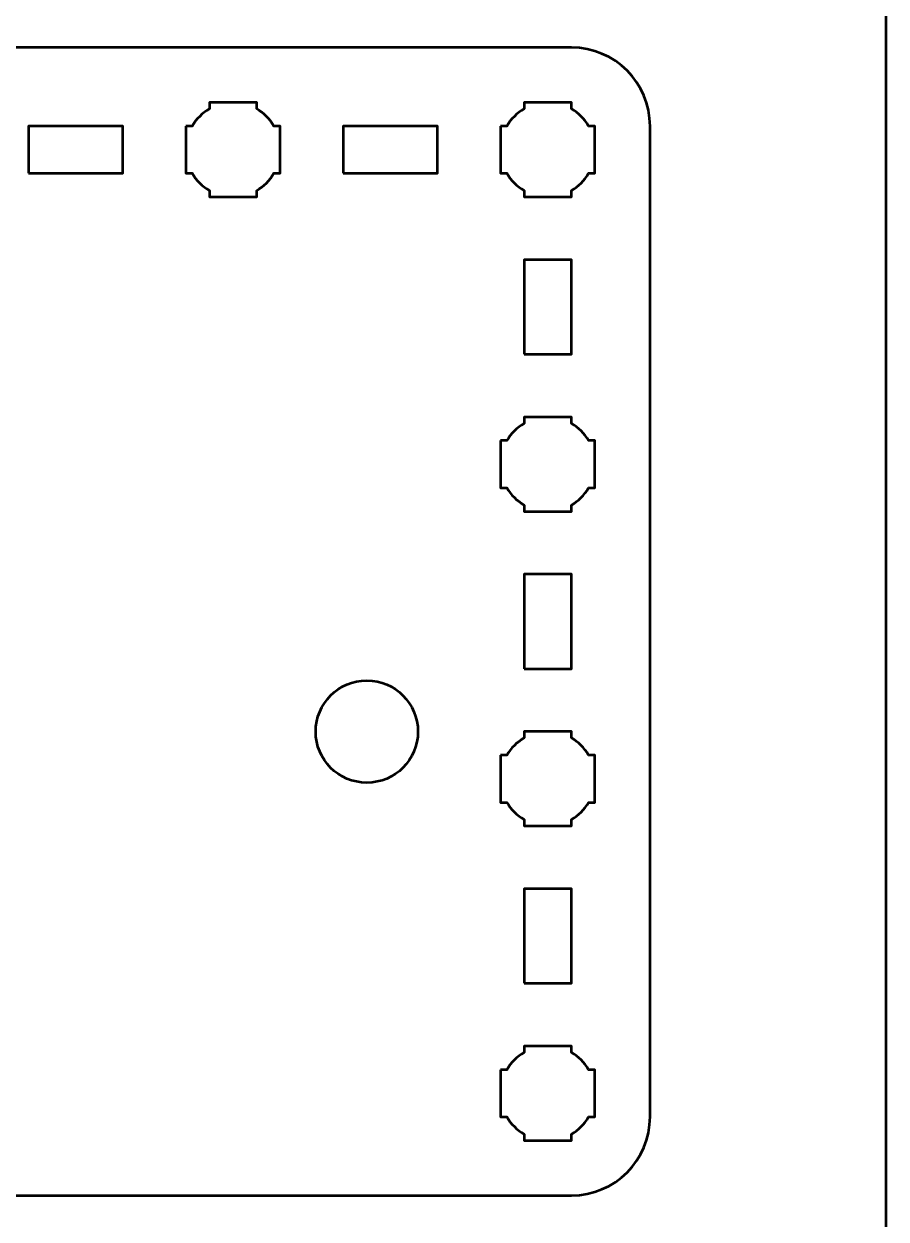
# Model space of a CAD drawing. Header units: centimetres. Extents: x -21 to 0, y -29.7 to 0.
# Drawn here: x -5.48 to 0, y -15.5 to -7.9 of the extents above; entities that cross this region are included whole.
import ezdxf

# ---------------------------------------------------------------- set-up
doc = ezdxf.new("R2010")
doc.units = ezdxf.units.CM
doc.header["$MEASUREMENT"] = 0
doc.layers.add('Layer 1', color=7, linetype='Continuous')

msp = doc.modelspace()

# ---------------------------------------------------------------- linework, layer by layer
at = {"layer": 'Layer 1', "lineweight": 53}
for points in [[(-5.45, -8.85001), (-4.85, -8.85001), (-4.85, -8.55001), (-5.45, -8.55001), (-5.45, -8.85001)], [(-3.45, -8.85001), (-2.85, -8.85001), (-2.85, -8.55001), (-3.45, -8.55001), (-3.45, -8.85001)], [(-2.3, -10.00001), (-2, -10.00001), (-2, -9.40001), (-2.3, -9.40001), (-2.3, -10.00001)], [(-2.3, -12.00001), (-2, -12.00001), (-2, -11.40001), (-2.3, -11.40001), (-2.3, -12.00001)], [(-2.3, -14.00001), (-2, -14.00001), (-2, -13.40001), (-2.3, -13.40001), (-2.3, -14.00001)]]:
    msp.add_lwpolyline(points, close=True, dxfattribs=at)
msp.add_ellipse((-3.3, -12.4), major_axis=(0, 0.325), ratio=1, dxfattribs=at)
at = {"layer": 'Layer 1', "color": 1, "lineweight": 53}
msp.add_open_spline([(-21.00003, -29.19995), (-21.00003, -29.19995), (-21.00003, -5.29992), (-21.00003, -5.29992), (-21.00003, -5.29992), (-21.00003, -5.21709), (-20.93286, -5.14992), (-20.85003, -5.14992), (-20.85003, -5.14992), (-20.7672, -5.14992), (-20.70003, -5.08275), (-20.70003, -4.99992), (-20.70003, -4.99992), (-20.70003, -4.91709), (-20.7672, -4.84992), (-20.85003, -4.84992), (-20.85003, -4.84992), (-20.93286, -4.84992), (-21.00003, -4.78275), (-21.00003, -4.69992), (-21.00003, -4.69992), (-21.00003, -4.61709), (-20.93286, -4.54992), (-20.85003, -4.54992), (-20.85003, -4.54992), (-20.7672, -4.54992), (-20.70003, -4.48275), (-20.70003, -4.39992), (-20.70003, -4.39992), (-20.70003, -4.31709), (-20.7672, -4.24992), (-20.85003, -4.24992), (-20.85003, -4.24992), (-20.93286, -4.24992), (-21.00003, -4.18275), (-21.00003, -4.09992), (-21.00003, -4.09992), (-21.00003, -4.01709), (-20.93286, -3.94992), (-20.85003, -3.94992), (-20.85003, -3.94992), (-20.7672, -3.94992), (-20.70003, -3.88275), (-20.70003, -3.79992), (-20.70003, -3.79992), (-20.70003, -3.71709), (-20.7672, -3.64992), (-20.85003, -3.64992), (-20.85003, -3.64992), (-20.93286, -3.64992), (-21.00003, -3.58275), (-21.00003, -3.49992), (-21.00003, -3.49992), (-21.00003, -3.41709), (-20.93286, -3.34992), (-20.85003, -3.34992), (-20.85003, -3.34992), (-20.7672, -3.34992), (-20.70003, -3.28275), (-20.70003, -3.19992), (-20.70003, -3.19992), (-20.70003, -3.11709), (-20.7672, -3.04992), (-20.85003, -3.04992), (-20.85003, -3.04992), (-20.93286, -3.04992), (-21.00003, -2.98275), (-21.00003, -2.89992), (-21.00003, -2.89992), (-21.00003, -2.81709), (-20.93286, -2.74992), (-20.85003, -2.74992), (-20.85003, -2.74992), (-20.7672, -2.74992), (-20.70003, -2.68275), (-20.70003, -2.59992), (-20.70003, -2.59992), (-20.70003, -2.51709), (-20.7672, -2.44992), (-20.85003, -2.44992), (-20.85003, -2.44992), (-20.93286, -2.44992), (-21.00003, -2.38275), (-21.00003, -2.29992), (-21.00003, -2.29992), (-21.00003, -2.21709), (-20.93286, -2.14992), (-20.85003, -2.14992), (-20.85003, -2.14992), (-20.7672, -2.14992), (-20.70003, -2.08275), (-20.70003, -1.99992), (-20.70003, -1.99992), (-20.70003, -1.91709), (-20.7672, -1.84992), (-20.85003, -1.84992), (-20.85003, -1.84992), (-20.93286, -1.84992), (-21.00003, -1.78275), (-21.00003, -1.69992), (-21.00003, -1.69992), (-21.00003, -1.61709), (-20.93286, -1.54992), (-20.85003, -1.54992), (-20.85003, -1.54992), (-20.7672, -1.54992), (-20.70003, -1.48275), (-20.70003, -1.39992), (-20.70003, -1.39992), (-20.70003, -1.31709), (-20.7672, -1.24992), (-20.85003, -1.24992), (-20.85003, -1.24992), (-20.93286, -1.24992), (-21.00003, -1.18275), (-21.00003, -1.09992), (-21.00003, -1.09992), (-21.00003, -1.09992), (-21.00003, -0.49992), (-21.00003, -0.49992), (-21.00003, -0.49992), (-21.00003, -0.22295), (-20.77694, 0.00004), (-20.49994, 0.00004), (-20.49994, 0.00004), (-20.49994, 0.00004), (-0.50008, 0.00004), (-0.50008, 0.00004), (-0.50008, 0.00004), (-0.22294, 0.00004), (0.00002, -0.22295), (0.00002, -0.49992), (0.00002, -0.49992), (0.00002, -0.49992), (0.00002, -29.19995), (0.00002, -29.19995), (0.00002, -29.19995), (0.00002, -29.47695), (-0.22294, -29.70004), (-0.50008, -29.70004), (-0.50008, -29.70004), (-0.50008, -29.70004), (-20.49994, -29.70004), (-20.49994, -29.70004), (-20.49994, -29.70004), (-20.77694, -29.70004), (-21.00003, -29.47695), (-21.00003, -29.19995)], degree=3, knots=[0, 0, 0, 0, 0.027027, 0.027027, 0.027027, 0.027027, 0.0540541, 0.0540541, 0.0540541, 0.0540541, 0.0810811, 0.0810811, 0.0810811, 0.0810811, 0.1081081, 0.1081081, 0.1081081, 0.1081081, 0.1351351, 0.1351351, 0.1351351, 0.1351351, 0.1621622, 0.1621622, 0.1621622, 0.1621622, 0.1891892, 0.1891892, 0.1891892, 0.1891892, 0.2162162, 0.2162162, 0.2162162, 0.2162162, 0.2432432, 0.2432432, 0.2432432, 0.2432432, 0.2702703, 0.2702703, 0.2702703, 0.2702703, 0.2972973, 0.2972973, 0.2972973, 0.2972973, 0.3243243, 0.3243243, 0.3243243, 0.3243243, 0.3513514, 0.3513514, 0.3513514, 0.3513514, 0.3783784, 0.3783784, 0.3783784, 0.3783784, 0.4054054, 0.4054054, 0.4054054, 0.4054054, 0.4324324, 0.4324324, 0.4324324, 0.4324324, 0.4594595, 0.4594595, 0.4594595, 0.4594595, 0.4864865, 0.4864865, 0.4864865, 0.4864865, 0.5135135, 0.5135135, 0.5135135, 0.5135135, 0.5405405, 0.5405405, 0.5405405, 0.5405405, 0.5675676, 0.5675676, 0.5675676, 0.5675676, 0.5945946, 0.5945946, 0.5945946, 0.5945946, 0.6216216, 0.6216216, 0.6216216, 0.6216216, 0.6486486, 0.6486486, 0.6486486, 0.6486486, 0.6756757, 0.6756757, 0.6756757, 0.6756757, 0.7027027, 0.7027027, 0.7027027, 0.7027027, 0.7297297, 0.7297297, 0.7297297, 0.7297297, 0.7567568, 0.7567568, 0.7567568, 0.7567568, 0.7837838, 0.7837838, 0.7837838, 0.7837838, 0.8108108, 0.8108108, 0.8108108, 0.8108108, 0.8378378, 0.8378378, 0.8378378, 0.8378378, 0.8648649, 0.8648649, 0.8648649, 0.8648649, 0.8918919, 0.8918919, 0.8918919, 0.8918919, 0.9189189, 0.9189189, 0.9189189, 0.9189189, 0.9459459, 0.9459459, 0.9459459, 0.9459459, 0.972973, 0.972973, 0.972973, 0.972973, 1, 1, 1, 1], dxfattribs=at)
at = {"layer": 'Layer 1', "color": 3, "lineweight": 53}
msp.add_open_spline([(-10.8, -14.85001), (-10.8, -14.85001), (-10.8, -8.55001), (-10.8, -8.55001), (-10.8, -8.55001), (-10.8, -8.27392), (-10.57609, -8.05001), (-10.3, -8.05001), (-10.3, -8.05001), (-10.3, -8.05001), (-2, -8.05001), (-2, -8.05001), (-2, -8.05001), (-1.72391, -8.05001), (-1.5, -8.27392), (-1.5, -8.55001), (-1.5, -8.55001), (-1.5, -8.55001), (-1.5, -14.85001), (-1.5, -14.85001), (-1.5, -14.85001), (-1.5, -15.1261), (-1.72391, -15.35001), (-2, -15.35001), (-2, -15.35001), (-2, -15.35001), (-10.3, -15.35001), (-10.3, -15.35001), (-10.3, -15.35001), (-10.57609, -15.35001), (-10.8, -15.1261), (-10.8, -14.85001)], degree=3, knots=[0, 0, 0, 0, 0.125, 0.125, 0.125, 0.125, 0.25, 0.25, 0.25, 0.25, 0.375, 0.375, 0.375, 0.375, 0.5, 0.5, 0.5, 0.5, 0.625, 0.625, 0.625, 0.625, 0.75, 0.75, 0.75, 0.75, 0.875, 0.875, 0.875, 0.875, 1, 1, 1, 1], dxfattribs=at)
at = {"layer": 'Layer 1', "lineweight": 53}
for points in [[(-4.45, -8.55001), (-4.45, -8.55001), (-4.40985, -8.55001), (-4.40985, -8.55001), (-4.40985, -8.55001), (-4.3835, -8.50448), (-4.34553, -8.46651), (-4.3, -8.44016), (-4.3, -8.44016), (-4.3, -8.44016), (-4.3, -8.40001), (-4.3, -8.40001), (-4.3, -8.40001), (-4.3, -8.40001), (-4.15, -8.40001), (-4.15, -8.40001), (-4.15, -8.40001), (-4.15, -8.40001), (-4, -8.40001), (-4, -8.40001), (-4, -8.40001), (-4, -8.40001), (-4, -8.44016), (-4, -8.44016), (-4, -8.44016), (-3.95447, -8.46651), (-3.9165, -8.50448), (-3.89015, -8.55001), (-3.89015, -8.55001), (-3.89015, -8.55001), (-3.85, -8.55001), (-3.85, -8.55001), (-3.85, -8.55001), (-3.85, -8.55001), (-3.85, -8.70001), (-3.85, -8.70001), (-3.85, -8.70001), (-3.85, -8.70001), (-3.85, -8.85001), (-3.85, -8.85001), (-3.85, -8.85001), (-3.85, -8.85001), (-3.89015, -8.85001), (-3.89015, -8.85001), (-3.89015, -8.85001), (-3.9165, -8.89554), (-3.95447, -8.93351), (-4, -8.95986), (-4, -8.95986), (-4, -8.95986), (-4, -9.00001), (-4, -9.00001), (-4, -9.00001), (-4, -9.00001), (-4.15, -9.00001), (-4.15, -9.00001), (-4.15, -9.00001), (-4.15, -9.00001), (-4.3, -9.00001), (-4.3, -9.00001), (-4.3, -9.00001), (-4.3, -9.00001), (-4.3, -8.95986), (-4.3, -8.95986), (-4.3, -8.95986), (-4.34553, -8.93351), (-4.3835, -8.89554), (-4.40985, -8.85001), (-4.40985, -8.85001), (-4.40985, -8.85001), (-4.45, -8.85001), (-4.45, -8.85001), (-4.45, -8.85001), (-4.45, -8.85001), (-4.45, -8.70001), (-4.45, -8.70001), (-4.45, -8.70001), (-4.45, -8.70001), (-4.45, -8.55001), (-4.45, -8.55001)], [(-2.45, -8.55001), (-2.45, -8.55001), (-2.40985, -8.55001), (-2.40985, -8.55001), (-2.40985, -8.55001), (-2.3835, -8.50448), (-2.34553, -8.46651), (-2.3, -8.44016), (-2.3, -8.44016), (-2.3, -8.44016), (-2.3, -8.40001), (-2.3, -8.40001), (-2.3, -8.40001), (-2.3, -8.40001), (-2.15, -8.40001), (-2.15, -8.40001), (-2.15, -8.40001), (-2.15, -8.40001), (-2, -8.40001), (-2, -8.40001), (-2, -8.40001), (-2, -8.40001), (-2, -8.44016), (-2, -8.44016), (-2, -8.44016), (-1.95447, -8.46651), (-1.9165, -8.50448), (-1.89015, -8.55001), (-1.89015, -8.55001), (-1.89015, -8.55001), (-1.85, -8.55001), (-1.85, -8.55001), (-1.85, -8.55001), (-1.85, -8.55001), (-1.85, -8.70001), (-1.85, -8.70001), (-1.85, -8.70001), (-1.85, -8.70001), (-1.85, -8.85001), (-1.85, -8.85001), (-1.85, -8.85001), (-1.85, -8.85001), (-1.89015, -8.85001), (-1.89015, -8.85001), (-1.89015, -8.85001), (-1.9165, -8.89554), (-1.95447, -8.93351), (-2, -8.95986), (-2, -8.95986), (-2, -8.95986), (-2, -9.00001), (-2, -9.00001), (-2, -9.00001), (-2, -9.00001), (-2.15, -9.00001), (-2.15, -9.00001), (-2.15, -9.00001), (-2.15, -9.00001), (-2.3, -9.00001), (-2.3, -9.00001), (-2.3, -9.00001), (-2.3, -9.00001), (-2.3, -8.95986), (-2.3, -8.95986), (-2.3, -8.95986), (-2.34553, -8.93351), (-2.3835, -8.89554), (-2.40985, -8.85001), (-2.40985, -8.85001), (-2.40985, -8.85001), (-2.45, -8.85001), (-2.45, -8.85001), (-2.45, -8.85001), (-2.45, -8.85001), (-2.45, -8.70001), (-2.45, -8.70001), (-2.45, -8.70001), (-2.45, -8.70001), (-2.45, -8.55001), (-2.45, -8.55001)], [(-2.45, -10.55001), (-2.45, -10.55001), (-2.40985, -10.55001), (-2.40985, -10.55001), (-2.40985, -10.55001), (-2.3835, -10.50448), (-2.34553, -10.46651), (-2.3, -10.44016), (-2.3, -10.44016), (-2.3, -10.44016), (-2.3, -10.40001), (-2.3, -10.40001), (-2.3, -10.40001), (-2.3, -10.40001), (-2.15, -10.40001), (-2.15, -10.40001), (-2.15, -10.40001), (-2.15, -10.40001), (-2, -10.40001), (-2, -10.40001), (-2, -10.40001), (-2, -10.40001), (-2, -10.44016), (-2, -10.44016), (-2, -10.44016), (-1.95447, -10.46651), (-1.9165, -10.50448), (-1.89015, -10.55001), (-1.89015, -10.55001), (-1.89015, -10.55001), (-1.85, -10.55001), (-1.85, -10.55001), (-1.85, -10.55001), (-1.85, -10.55001), (-1.85, -10.70001), (-1.85, -10.70001), (-1.85, -10.70001), (-1.85, -10.70001), (-1.85, -10.85001), (-1.85, -10.85001), (-1.85, -10.85001), (-1.85, -10.85001), (-1.89015, -10.85001), (-1.89015, -10.85001), (-1.89015, -10.85001), (-1.9165, -10.89554), (-1.95447, -10.93351), (-2, -10.95986), (-2, -10.95986), (-2, -10.95986), (-2, -11.00001), (-2, -11.00001), (-2, -11.00001), (-2, -11.00001), (-2.15, -11.00001), (-2.15, -11.00001), (-2.15, -11.00001), (-2.15, -11.00001), (-2.3, -11.00001), (-2.3, -11.00001), (-2.3, -11.00001), (-2.3, -11.00001), (-2.3, -10.95986), (-2.3, -10.95986), (-2.3, -10.95986), (-2.34553, -10.93351), (-2.3835, -10.89554), (-2.40985, -10.85001), (-2.40985, -10.85001), (-2.40985, -10.85001), (-2.45, -10.85001), (-2.45, -10.85001), (-2.45, -10.85001), (-2.45, -10.85001), (-2.45, -10.70001), (-2.45, -10.70001), (-2.45, -10.70001), (-2.45, -10.70001), (-2.45, -10.55001), (-2.45, -10.55001)], [(-2.45, -12.55001), (-2.45, -12.55001), (-2.40985, -12.55001), (-2.40985, -12.55001), (-2.40985, -12.55001), (-2.3835, -12.50448), (-2.34553, -12.46651), (-2.3, -12.44016), (-2.3, -12.44016), (-2.3, -12.44016), (-2.3, -12.40001), (-2.3, -12.40001), (-2.3, -12.40001), (-2.3, -12.40001), (-2.15, -12.40001), (-2.15, -12.40001), (-2.15, -12.40001), (-2.15, -12.40001), (-2, -12.40001), (-2, -12.40001), (-2, -12.40001), (-2, -12.40001), (-2, -12.44016), (-2, -12.44016), (-2, -12.44016), (-1.95447, -12.46651), (-1.9165, -12.50448), (-1.89015, -12.55001), (-1.89015, -12.55001), (-1.89015, -12.55001), (-1.85, -12.55001), (-1.85, -12.55001), (-1.85, -12.55001), (-1.85, -12.55001), (-1.85, -12.70001), (-1.85, -12.70001), (-1.85, -12.70001), (-1.85, -12.70001), (-1.85, -12.85001), (-1.85, -12.85001), (-1.85, -12.85001), (-1.85, -12.85001), (-1.89015, -12.85001), (-1.89015, -12.85001), (-1.89015, -12.85001), (-1.9165, -12.89554), (-1.95447, -12.93351), (-2, -12.95986), (-2, -12.95986), (-2, -12.95986), (-2, -13.00001), (-2, -13.00001), (-2, -13.00001), (-2, -13.00001), (-2.15, -13.00001), (-2.15, -13.00001), (-2.15, -13.00001), (-2.15, -13.00001), (-2.3, -13.00001), (-2.3, -13.00001), (-2.3, -13.00001), (-2.3, -13.00001), (-2.3, -12.95986), (-2.3, -12.95986), (-2.3, -12.95986), (-2.34553, -12.93351), (-2.3835, -12.89554), (-2.40985, -12.85001), (-2.40985, -12.85001), (-2.40985, -12.85001), (-2.45, -12.85001), (-2.45, -12.85001), (-2.45, -12.85001), (-2.45, -12.85001), (-2.45, -12.70001), (-2.45, -12.70001), (-2.45, -12.70001), (-2.45, -12.70001), (-2.45, -12.55001), (-2.45, -12.55001)], [(-2.45, -14.55001), (-2.45, -14.55001), (-2.40985, -14.55001), (-2.40985, -14.55001), (-2.40985, -14.55001), (-2.3835, -14.50448), (-2.34553, -14.46651), (-2.3, -14.44016), (-2.3, -14.44016), (-2.3, -14.44016), (-2.3, -14.40001), (-2.3, -14.40001), (-2.3, -14.40001), (-2.3, -14.40001), (-2.15, -14.40001), (-2.15, -14.40001), (-2.15, -14.40001), (-2.15, -14.40001), (-2, -14.40001), (-2, -14.40001), (-2, -14.40001), (-2, -14.40001), (-2, -14.44016), (-2, -14.44016), (-2, -14.44016), (-1.95447, -14.46651), (-1.9165, -14.50448), (-1.89015, -14.55001), (-1.89015, -14.55001), (-1.89015, -14.55001), (-1.85, -14.55001), (-1.85, -14.55001), (-1.85, -14.55001), (-1.85, -14.55001), (-1.85, -14.70001), (-1.85, -14.70001), (-1.85, -14.70001), (-1.85, -14.70001), (-1.85, -14.85001), (-1.85, -14.85001), (-1.85, -14.85001), (-1.85, -14.85001), (-1.89015, -14.85001), (-1.89015, -14.85001), (-1.89015, -14.85001), (-1.9165, -14.89554), (-1.95447, -14.93351), (-2, -14.95986), (-2, -14.95986), (-2, -14.95986), (-2, -15.00001), (-2, -15.00001), (-2, -15.00001), (-2, -15.00001), (-2.15, -15.00001), (-2.15, -15.00001), (-2.15, -15.00001), (-2.15, -15.00001), (-2.3, -15.00001), (-2.3, -15.00001), (-2.3, -15.00001), (-2.3, -15.00001), (-2.3, -14.95986), (-2.3, -14.95986), (-2.3, -14.95986), (-2.34553, -14.93351), (-2.3835, -14.89554), (-2.40985, -14.85001), (-2.40985, -14.85001), (-2.40985, -14.85001), (-2.45, -14.85001), (-2.45, -14.85001), (-2.45, -14.85001), (-2.45, -14.85001), (-2.45, -14.70001), (-2.45, -14.70001), (-2.45, -14.70001), (-2.45, -14.70001), (-2.45, -14.55001), (-2.45, -14.55001)]]:
    msp.add_open_spline(points, degree=3, knots=[0, 0, 0, 0, 0.05, 0.05, 0.05, 0.05, 0.1, 0.1, 0.1, 0.1, 0.15, 0.15, 0.15, 0.15, 0.2, 0.2, 0.2, 0.2, 0.25, 0.25, 0.25, 0.25, 0.3, 0.3, 0.3, 0.3, 0.35, 0.35, 0.35, 0.35, 0.4, 0.4, 0.4, 0.4, 0.45, 0.45, 0.45, 0.45, 0.5, 0.5, 0.5, 0.5, 0.55, 0.55, 0.55, 0.55, 0.6, 0.6, 0.6, 0.6, 0.65, 0.65, 0.65, 0.65, 0.7, 0.7, 0.7, 0.7, 0.75, 0.75, 0.75, 0.75, 0.8, 0.8, 0.8, 0.8, 0.85, 0.85, 0.85, 0.85, 0.9, 0.9, 0.9, 0.9, 0.95, 0.95, 0.95, 0.95, 1, 1, 1, 1], dxfattribs=at)

doc.saveas('drawing.dxf')
